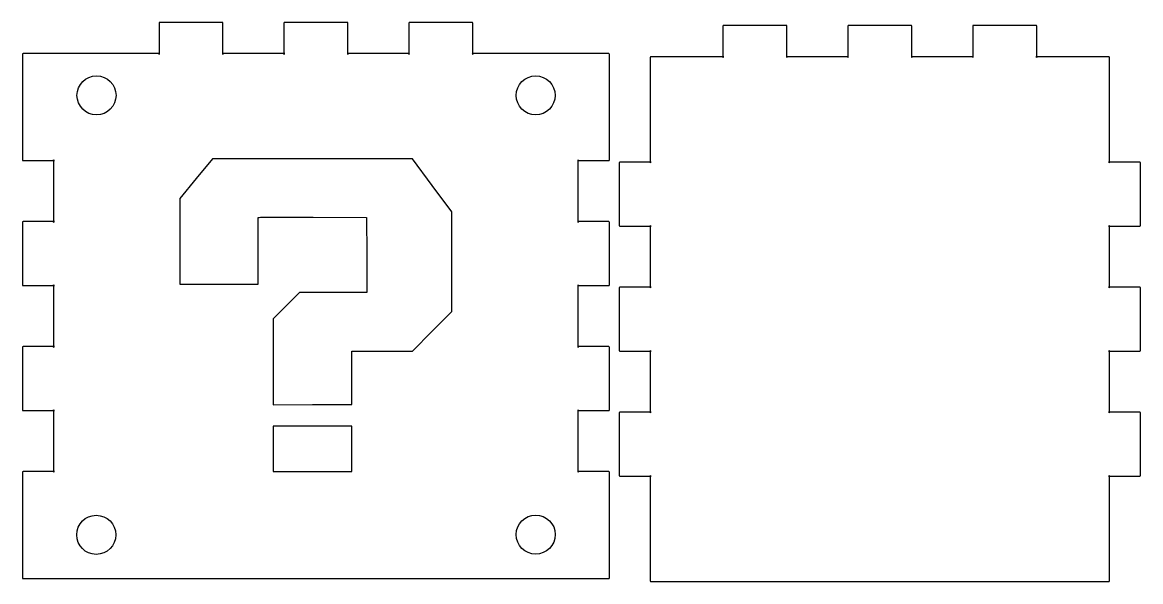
# Model space of a CAD drawing. Extents: x -149 to 151, y -115 to 123.
# Drawn here: x -25.2 to 89.4, y 66 to 123.3 of the extents above; entities that cross this region are included whole.
import ezdxf

# ---------------------------------------------------------------- set-up
doc = ezdxf.new("R2010")
doc.units = 0
doc.header["$MEASUREMENT"] = 0
doc.layers.add('LAYER_1', color=7, linetype='CONTINUOUS')

msp = doc.modelspace()

# ---------------------------------------------------------------- linework, layer by layer
at = {"layer": 'LAYER_1', "color": 140}
for centre in [(-17.5961, 115.8289), (27.3929, 115.8249), (-17.6261, 70.8319), (27.3959, 70.8529)]:
    msp.add_ellipse(centre, major_axis=(0, 2), ratio=1, dxfattribs=at)
at = {"layer": 'LAYER_1'}
for points, knots in [([(31.6778, 120.1014), (31.6778, 120.1014), (20.877, 120.1014), (20.877, 120.1014), (20.877, 120.1014), (20.92, 120.1014), (20.9552, 120.0663), (20.9552, 120.0233), (20.9552, 120.0233), (20.9552, 120.0233), (20.9552, 123.2225), (20.9552, 123.2225), (20.9552, 123.2225), (20.9552, 123.2655), (20.92, 123.3007), (20.877, 123.3007), (20.877, 123.3007), (20.877, 123.3007), (14.4786, 123.3007), (14.4786, 123.3007), (14.4786, 123.3007), (14.4356, 123.3007), (14.4005, 123.2655), (14.4005, 123.2225), (14.4005, 123.2225), (14.4005, 123.2225), (14.4005, 120.0233), (14.4005, 120.0233), (14.4005, 120.0233), (14.4005, 120.0663), (14.4356, 120.1014), (14.4786, 120.1014), (14.4786, 120.1014), (14.4786, 120.1014), (8.0802, 120.1014), (8.0802, 120.1014), (8.0802, 120.1014), (8.1231, 120.1014), (8.1583, 120.0663), (8.1583, 120.0233), (8.1583, 120.0233), (8.1583, 120.0233), (8.1583, 123.2225), (8.1583, 123.2225), (8.1583, 123.2225), (8.1583, 123.2655), (8.1231, 123.3007), (8.0802, 123.3007), (8.0802, 123.3007), (8.0802, 123.3007), (1.6817, 123.3007), (1.6817, 123.3007), (1.6817, 123.3007), (1.6388, 123.3007), (1.6036, 123.2655), (1.6036, 123.2225), (1.6036, 123.2225), (1.6036, 123.2225), (1.6036, 120.0233), (1.6036, 120.0233), (1.6036, 120.0233), (1.6036, 120.0663), (1.6388, 120.1014), (1.6817, 120.1014), (1.6817, 120.1014), (1.6817, 120.1014), (-4.7167, 120.1014), (-4.7167, 120.1014), (-4.7167, 120.1014), (-4.6737, 120.1014), (-4.6386, 120.0663), (-4.6386, 120.0233), (-4.6386, 120.0233), (-4.6386, 120.0233), (-4.6386, 123.2225), (-4.6386, 123.2225), (-4.6386, 123.2225), (-4.6386, 123.2655), (-4.6737, 123.3007), (-4.7167, 123.3007), (-4.7167, 123.3007), (-4.7167, 123.3007), (-11.1151, 123.3007), (-11.1151, 123.3007), (-11.1151, 123.3007), (-11.1581, 123.3007), (-11.1933, 123.2655), (-11.1933, 123.2225), (-11.1933, 123.2225), (-11.1933, 123.2225), (-11.1933, 120.0233), (-11.1933, 120.0233), (-11.1933, 120.0233), (-11.1933, 120.0663), (-11.1581, 120.1014), (-11.1151, 120.1014), (-11.1151, 120.1014), (-11.1151, 120.1014), (-21.9159, 120.1014), (-21.9159, 120.1014), (-21.9159, 120.1014), (-21.9159, 120.1014), (-25.1151, 120.1014), (-25.1151, 120.1014), (-25.1151, 120.1014), (-25.1581, 120.1014), (-25.1933, 120.0663), (-25.1933, 120.0233), (-25.1933, 120.0233), (-25.1933, 120.0233), (-25.1933, 109.2225), (-25.1933, 109.2225), (-25.1933, 109.2225), (-25.1933, 109.1796), (-25.1581, 109.1444), (-25.1151, 109.1444), (-25.1151, 109.1444), (-25.1151, 109.1444), (-21.9159, 109.1444), (-21.9159, 109.1444), (-21.9159, 109.1444), (-21.9589, 109.1444), (-21.994, 109.1796), (-21.994, 109.2225), (-21.994, 109.2225), (-21.994, 109.2225), (-21.994, 102.8241), (-21.994, 102.8241), (-21.994, 102.8241), (-21.994, 102.8671), (-21.9589, 102.9022), (-21.9159, 102.9022), (-21.9159, 102.9022), (-21.9159, 102.9022), (-25.1151, 102.9022), (-25.1151, 102.9022), (-25.1151, 102.9022), (-25.1581, 102.9022), (-25.1933, 102.8671), (-25.1933, 102.8241), (-25.1933, 102.8241), (-25.1933, 102.8241), (-25.1933, 96.4257), (-25.1933, 96.4257), (-25.1933, 96.4257), (-25.1933, 96.3827), (-25.1581, 96.3475), (-25.1151, 96.3475), (-25.1151, 96.3475), (-25.1151, 96.3475), (-21.9159, 96.3475), (-21.9159, 96.3475), (-21.9159, 96.3475), (-21.9589, 96.3475), (-21.994, 96.3827), (-21.994, 96.4257), (-21.994, 96.4257), (-21.994, 96.4257), (-21.994, 90.0272), (-21.994, 90.0272), (-21.994, 90.0272), (-21.994, 90.0702), (-21.9589, 90.1054), (-21.9159, 90.1054), (-21.9159, 90.1054), (-21.9159, 90.1054), (-25.1151, 90.1054), (-25.1151, 90.1054), (-25.1151, 90.1054), (-25.1581, 90.1054), (-25.1933, 90.0702), (-25.1933, 90.0272), (-25.1933, 90.0272), (-25.1933, 90.0272), (-25.1933, 83.6288), (-25.1933, 83.6288), (-25.1933, 83.6288), (-25.1933, 83.5858), (-25.1581, 83.5507), (-25.1151, 83.5507), (-25.1151, 83.5507), (-25.1151, 83.5507), (-21.9159, 83.5507), (-21.9159, 83.5507), (-21.9159, 83.5507), (-21.9589, 83.5507), (-21.994, 83.5858), (-21.994, 83.6288), (-21.994, 83.6288), (-21.994, 83.6288), (-21.994, 77.2304), (-21.994, 77.2304), (-21.994, 77.2304), (-21.994, 77.2733), (-21.9589, 77.3085), (-21.9159, 77.3085), (-21.9159, 77.3085), (-21.9159, 77.3085), (-25.1151, 77.3085), (-25.1151, 77.3085), (-25.1151, 77.3085), (-25.1581, 77.3085), (-25.1933, 77.2733), (-25.1933, 77.2304), (-25.1933, 77.2304), (-25.1933, 77.2304), (-25.1933, 66.4296), (-25.1933, 66.4296), (-25.1933, 66.4296), (-25.1933, 66.3866), (-25.1581, 66.3515), (-25.1151, 66.3515), (-25.1151, 66.3515), (-25.1151, 66.3515), (-21.9159, 66.3515), (-21.9159, 66.3515), (-21.9159, 66.3515), (-21.9159, 66.3515), (31.6856, 66.3515), (31.6856, 66.3515), (31.6856, 66.3515), (31.6856, 66.3515), (34.8848, 66.3515), (34.8848, 66.3515), (34.8848, 66.3515), (34.9278, 66.3515), (34.963, 66.3866), (34.963, 66.4296), (34.963, 66.4296), (34.963, 66.4296), (34.963, 77.2304), (34.963, 77.2304), (34.963, 77.2304), (34.963, 77.2733), (34.9278, 77.3085), (34.8848, 77.3085), (34.8848, 77.3085), (34.8848, 77.3085), (31.6856, 77.3085), (31.6856, 77.3085), (31.6856, 77.3085), (31.7286, 77.3085), (31.7638, 77.2733), (31.7638, 77.2304), (31.7638, 77.2304), (31.7638, 77.2304), (31.7638, 83.6288), (31.7638, 83.6288), (31.7638, 83.6288), (31.7638, 83.5858), (31.7286, 83.5507), (31.6856, 83.5507), (31.6856, 83.5507), (31.6856, 83.5507), (34.8848, 83.5507), (34.8848, 83.5507), (34.8848, 83.5507), (34.9278, 83.5507), (34.963, 83.5858), (34.963, 83.6288), (34.963, 83.6288), (34.963, 83.6288), (34.963, 90.0272), (34.963, 90.0272), (34.963, 90.0272), (34.963, 90.0702), (34.9278, 90.1054), (34.8848, 90.1054), (34.8848, 90.1054), (34.8848, 90.1054), (31.6856, 90.1054), (31.6856, 90.1054), (31.6856, 90.1054), (31.7286, 90.1054), (31.7638, 90.0702), (31.7638, 90.0272), (31.7638, 90.0272), (31.7638, 90.0272), (31.7638, 96.4257), (31.7638, 96.4257), (31.7638, 96.4257), (31.7638, 96.3827), (31.7286, 96.3475), (31.6856, 96.3475), (31.6856, 96.3475), (31.6856, 96.3475), (34.8848, 96.3475), (34.8848, 96.3475), (34.8848, 96.3475), (34.9278, 96.3475), (34.963, 96.3827), (34.963, 96.4257), (34.963, 96.4257), (34.963, 96.4257), (34.963, 102.8241), (34.963, 102.8241), (34.963, 102.8241), (34.963, 102.8671), (34.9278, 102.9022), (34.8848, 102.9022), (34.8848, 102.9022), (34.8848, 102.9022), (31.6856, 102.9022), (31.6856, 102.9022), (31.6856, 102.9022), (31.7286, 102.9022), (31.7638, 102.8671), (31.7638, 102.8241), (31.7638, 102.8241), (31.7638, 102.8241), (31.7638, 109.2225), (31.7638, 109.2225), (31.7638, 109.2225), (31.7638, 109.1796), (31.7286, 109.1444), (31.6856, 109.1444), (31.6856, 109.1444), (31.6856, 109.1444), (34.8848, 109.1444), (34.8848, 109.1444), (34.8848, 109.1444), (34.9278, 109.1444), (34.963, 109.1796), (34.963, 109.2225), (34.963, 109.2225), (34.963, 109.2225), (34.963, 120.0233), (34.963, 120.0233), (34.963, 120.0233), (34.963, 120.0663), (34.9278, 120.1014), (34.8848, 120.1014), (34.8848, 120.1014), (34.8848, 120.1014), (31.6856, 120.1014), (31.6856, 120.1014)], [0, 0, 0, 0, 0.01176471, 0.01176471, 0.01176471, 0.01176471, 0.02352941, 0.02352941, 0.02352941, 0.02352941, 0.03529412, 0.03529412, 0.03529412, 0.03529412, 0.04705882, 0.04705882, 0.04705882, 0.04705882, 0.05882353, 0.05882353, 0.05882353, 0.05882353, 0.07058824, 0.07058824, 0.07058824, 0.07058824, 0.08235294, 0.08235294, 0.08235294, 0.08235294, 0.09411765, 0.09411765, 0.09411765, 0.09411765, 0.10588235, 0.10588235, 0.10588235, 0.10588235, 0.11764706, 0.11764706, 0.11764706, 0.11764706, 0.12941176, 0.12941176, 0.12941176, 0.12941176, 0.14117647, 0.14117647, 0.14117647, 0.14117647, 0.15294118, 0.15294118, 0.15294118, 0.15294118, 0.16470588, 0.16470588, 0.16470588, 0.16470588, 0.17647059, 0.17647059, 0.17647059, 0.17647059, 0.18823529, 0.18823529, 0.18823529, 0.18823529, 0.2, 0.2, 0.2, 0.2, 0.21176471, 0.21176471, 0.21176471, 0.21176471, 0.22352941, 0.22352941, 0.22352941, 0.22352941, 0.23529412, 0.23529412, 0.23529412, 0.23529412, 0.24705882, 0.24705882, 0.24705882, 0.24705882, 0.25882353, 0.25882353, 0.25882353, 0.25882353, 0.27058824, 0.27058824, 0.27058824, 0.27058824, 0.28235294, 0.28235294, 0.28235294, 0.28235294, 0.29411765, 0.29411765, 0.29411765, 0.29411765, 0.30588235, 0.30588235, 0.30588235, 0.30588235, 0.31764706, 0.31764706, 0.31764706, 0.31764706, 0.32941176, 0.32941176, 0.32941176, 0.32941176, 0.34117647, 0.34117647, 0.34117647, 0.34117647, 0.35294118, 0.35294118, 0.35294118, 0.35294118, 0.36470588, 0.36470588, 0.36470588, 0.36470588, 0.37647059, 0.37647059, 0.37647059, 0.37647059, 0.38823529, 0.38823529, 0.38823529, 0.38823529, 0.4, 0.4, 0.4, 0.4, 0.41176471, 0.41176471, 0.41176471, 0.41176471, 0.42352941, 0.42352941, 0.42352941, 0.42352941, 0.43529412, 0.43529412, 0.43529412, 0.43529412, 0.44705882, 0.44705882, 0.44705882, 0.44705882, 0.45882353, 0.45882353, 0.45882353, 0.45882353, 0.47058824, 0.47058824, 0.47058824, 0.47058824, 0.48235294, 0.48235294, 0.48235294, 0.48235294, 0.49411765, 0.49411765, 0.49411765, 0.49411765, 0.50588235, 0.50588235, 0.50588235, 0.50588235, 0.51764706, 0.51764706, 0.51764706, 0.51764706, 0.52941176, 0.52941176, 0.52941176, 0.52941176, 0.54117647, 0.54117647, 0.54117647, 0.54117647, 0.55294118, 0.55294118, 0.55294118, 0.55294118, 0.56470588, 0.56470588, 0.56470588, 0.56470588, 0.57647059, 0.57647059, 0.57647059, 0.57647059, 0.58823529, 0.58823529, 0.58823529, 0.58823529, 0.6, 0.6, 0.6, 0.6, 0.61176471, 0.61176471, 0.61176471, 0.61176471, 0.62352941, 0.62352941, 0.62352941, 0.62352941, 0.63529412, 0.63529412, 0.63529412, 0.63529412, 0.64705882, 0.64705882, 0.64705882, 0.64705882, 0.65882353, 0.65882353, 0.65882353, 0.65882353, 0.67058824, 0.67058824, 0.67058824, 0.67058824, 0.68235294, 0.68235294, 0.68235294, 0.68235294, 0.69411765, 0.69411765, 0.69411765, 0.69411765, 0.70588235, 0.70588235, 0.70588235, 0.70588235, 0.71764706, 0.71764706, 0.71764706, 0.71764706, 0.72941176, 0.72941176, 0.72941176, 0.72941176, 0.74117647, 0.74117647, 0.74117647, 0.74117647, 0.75294118, 0.75294118, 0.75294118, 0.75294118, 0.76470588, 0.76470588, 0.76470588, 0.76470588, 0.77647059, 0.77647059, 0.77647059, 0.77647059, 0.78823529, 0.78823529, 0.78823529, 0.78823529, 0.8, 0.8, 0.8, 0.8, 0.81176471, 0.81176471, 0.81176471, 0.81176471, 0.82352941, 0.82352941, 0.82352941, 0.82352941, 0.83529412, 0.83529412, 0.83529412, 0.83529412, 0.84705882, 0.84705882, 0.84705882, 0.84705882, 0.85882353, 0.85882353, 0.85882353, 0.85882353, 0.87058824, 0.87058824, 0.87058824, 0.87058824, 0.88235294, 0.88235294, 0.88235294, 0.88235294, 0.89411765, 0.89411765, 0.89411765, 0.89411765, 0.90588235, 0.90588235, 0.90588235, 0.90588235, 0.91764706, 0.91764706, 0.91764706, 0.91764706, 0.92941176, 0.92941176, 0.92941176, 0.92941176, 0.94117647, 0.94117647, 0.94117647, 0.94117647, 0.95294118, 0.95294118, 0.95294118, 0.95294118, 0.96470588, 0.96470588, 0.96470588, 0.96470588, 0.97647059, 0.97647059, 0.97647059, 0.97647059, 1, 1, 1, 1]), ([(86.0907, 119.788), (86.0907, 119.788), (78.6493, 119.788), (78.6493, 119.788), (78.6493, 119.788), (78.6923, 119.788), (78.7274, 119.7529), (78.7274, 119.7099), (78.7274, 119.7099), (78.7274, 119.7099), (78.7274, 122.9091), (78.7274, 122.9091), (78.7274, 122.9091), (78.7274, 122.9521), (78.6923, 122.9872), (78.6493, 122.9872), (78.6493, 122.9872), (78.6493, 122.9872), (72.2509, 122.9872), (72.2509, 122.9872), (72.2509, 122.9872), (72.2079, 122.9872), (72.1728, 122.9521), (72.1728, 122.9091), (72.1728, 122.9091), (72.1728, 122.9091), (72.1728, 119.7099), (72.1728, 119.7099), (72.1728, 119.7099), (72.1728, 119.7529), (72.2079, 119.788), (72.2509, 119.788), (72.2509, 119.788), (72.2509, 119.788), (65.8524, 119.788), (65.8524, 119.788), (65.8524, 119.788), (65.8954, 119.788), (65.9306, 119.7529), (65.9306, 119.7099), (65.9306, 119.7099), (65.9306, 119.7099), (65.9306, 122.9091), (65.9306, 122.9091), (65.9306, 122.9091), (65.9306, 122.9521), (65.8954, 122.9872), (65.8524, 122.9872), (65.8524, 122.9872), (65.8524, 122.9872), (59.454, 122.9872), (59.454, 122.9872), (59.454, 122.9872), (59.411, 122.9872), (59.3759, 122.9521), (59.3759, 122.9091), (59.3759, 122.9091), (59.3759, 122.9091), (59.3759, 119.7099), (59.3759, 119.7099), (59.3759, 119.7099), (59.3759, 119.7529), (59.411, 119.788), (59.454, 119.788), (59.454, 119.788), (59.454, 119.788), (53.0556, 119.788), (53.0556, 119.788), (53.0556, 119.788), (53.0985, 119.788), (53.1337, 119.7529), (53.1337, 119.7099), (53.1337, 119.7099), (53.1337, 119.7099), (53.1337, 122.9091), (53.1337, 122.9091), (53.1337, 122.9091), (53.1337, 122.9521), (53.0985, 122.9872), (53.0556, 122.9872), (53.0556, 122.9872), (53.0556, 122.9872), (46.6571, 122.9872), (46.6571, 122.9872), (46.6571, 122.9872), (46.6142, 122.9872), (46.579, 122.9521), (46.579, 122.9091), (46.579, 122.9091), (46.579, 122.9091), (46.579, 119.7099), (46.579, 119.7099), (46.579, 119.7099), (46.579, 119.7529), (46.6142, 119.788), (46.6571, 119.788), (46.6571, 119.788), (46.6571, 119.788), (39.2157, 119.788), (39.2157, 119.788), (39.2157, 119.788), (39.1728, 119.788), (39.1376, 119.7529), (39.1376, 119.7099), (39.1376, 119.7099), (39.1376, 119.7099), (39.1376, 108.9091), (39.1376, 108.9091), (39.1376, 108.9091), (39.1376, 108.9521), (39.1728, 108.9873), (39.2157, 108.9873), (39.2157, 108.9873), (39.2157, 108.9873), (36.0165, 108.9873), (36.0165, 108.9873), (36.0165, 108.9873), (35.9735, 108.9873), (35.9384, 108.9521), (35.9384, 108.9091), (35.9384, 108.9091), (35.9384, 108.9091), (35.9384, 102.5107), (35.9384, 102.5107), (35.9384, 102.5107), (35.9384, 102.4677), (35.9735, 102.4326), (36.0165, 102.4326), (36.0165, 102.4326), (36.0165, 102.4326), (39.2157, 102.4326), (39.2157, 102.4326), (39.2157, 102.4326), (39.1728, 102.4326), (39.1376, 102.4677), (39.1376, 102.5107), (39.1376, 102.5107), (39.1376, 102.5107), (39.1376, 96.1123), (39.1376, 96.1123), (39.1376, 96.1123), (39.1376, 96.1552), (39.1728, 96.1904), (39.2157, 96.1904), (39.2157, 96.1904), (39.2157, 96.1904), (36.0165, 96.1904), (36.0165, 96.1904), (36.0165, 96.1904), (35.9735, 96.1904), (35.9384, 96.1552), (35.9384, 96.1123), (35.9384, 96.1123), (35.9384, 96.1123), (35.9384, 89.7138), (35.9384, 89.7138), (35.9384, 89.7138), (35.9384, 89.6709), (35.9735, 89.6357), (36.0165, 89.6357), (36.0165, 89.6357), (36.0165, 89.6357), (39.2157, 89.6357), (39.2157, 89.6357), (39.2157, 89.6357), (39.1728, 89.6357), (39.1376, 89.6709), (39.1376, 89.7138), (39.1376, 89.7138), (39.1376, 89.7138), (39.1376, 83.3154), (39.1376, 83.3154), (39.1376, 83.3154), (39.1376, 83.3584), (39.1728, 83.3935), (39.2157, 83.3935), (39.2157, 83.3935), (39.2157, 83.3935), (36.0165, 83.3935), (36.0165, 83.3935), (36.0165, 83.3935), (35.9735, 83.3935), (35.9384, 83.3584), (35.9384, 83.3154), (35.9384, 83.3154), (35.9384, 83.3154), (35.9384, 76.917), (35.9384, 76.917), (35.9384, 76.917), (35.9384, 76.874), (35.9735, 76.8388), (36.0165, 76.8388), (36.0165, 76.8388), (36.0165, 76.8388), (39.2157, 76.8388), (39.2157, 76.8388), (39.2157, 76.8388), (39.1728, 76.8388), (39.1376, 76.874), (39.1376, 76.917), (39.1376, 76.917), (39.1376, 76.917), (39.1376, 66.1162), (39.1376, 66.1162), (39.1376, 66.1162), (39.1376, 66.0732), (39.1728, 66.0381), (39.2157, 66.0381), (39.2157, 66.0381), (39.2157, 66.0381), (86.0946, 66.0381), (86.0946, 66.0381), (86.0946, 66.0381), (86.1376, 66.0381), (86.1727, 66.0732), (86.1727, 66.1162), (86.1727, 66.1162), (86.1727, 66.1162), (86.1727, 76.917), (86.1727, 76.917), (86.1727, 76.917), (86.1727, 76.874), (86.1376, 76.8388), (86.0946, 76.8388), (86.0946, 76.8388), (86.0946, 76.8388), (89.2938, 76.8388), (89.2938, 76.8388), (89.2938, 76.8388), (89.3368, 76.8388), (89.372, 76.874), (89.372, 76.917), (89.372, 76.917), (89.372, 76.917), (89.372, 83.3154), (89.372, 83.3154), (89.372, 83.3154), (89.372, 83.3584), (89.3368, 83.3935), (89.2938, 83.3935), (89.2938, 83.3935), (89.2938, 83.3935), (86.0946, 83.3935), (86.0946, 83.3935), (86.0946, 83.3935), (86.1376, 83.3935), (86.1727, 83.3584), (86.1727, 83.3154), (86.1727, 83.3154), (86.1727, 83.3154), (86.1727, 89.7138), (86.1727, 89.7138), (86.1727, 89.7138), (86.1727, 89.6709), (86.1376, 89.6357), (86.0946, 89.6357), (86.0946, 89.6357), (86.0946, 89.6357), (89.2938, 89.6357), (89.2938, 89.6357), (89.2938, 89.6357), (89.3368, 89.6357), (89.372, 89.6709), (89.372, 89.7138), (89.372, 89.7138), (89.372, 89.7138), (89.372, 96.1123), (89.372, 96.1123), (89.372, 96.1123), (89.372, 96.1552), (89.3368, 96.1904), (89.2938, 96.1904), (89.2938, 96.1904), (89.2938, 96.1904), (86.0946, 96.1904), (86.0946, 96.1904), (86.0946, 96.1904), (86.1376, 96.1904), (86.1727, 96.1552), (86.1727, 96.1123), (86.1727, 96.1123), (86.1727, 96.1123), (86.1727, 102.5107), (86.1727, 102.5107), (86.1727, 102.5107), (86.1727, 102.4677), (86.1376, 102.4326), (86.0946, 102.4326), (86.0946, 102.4326), (86.0946, 102.4326), (89.2938, 102.4326), (89.2938, 102.4326), (89.2938, 102.4326), (89.3368, 102.4326), (89.372, 102.4677), (89.372, 102.5107), (89.372, 102.5107), (89.372, 102.5107), (89.372, 108.9091), (89.372, 108.9091), (89.372, 108.9091), (89.372, 108.9521), (89.3368, 108.9873), (89.2938, 108.9873), (89.2938, 108.9873), (89.2938, 108.9873), (86.0946, 108.9873), (86.0946, 108.9873), (86.0946, 108.9873), (86.1376, 108.9873), (86.1727, 108.9521), (86.1727, 108.9091), (86.1727, 108.9091), (86.1727, 108.9091), (86.1727, 119.7099), (86.1727, 119.7099), (86.1727, 119.7099), (86.1727, 119.7529), (86.1376, 119.788), (86.0946, 119.788)], [0, 0, 0, 0, 0.01234568, 0.01234568, 0.01234568, 0.01234568, 0.02469136, 0.02469136, 0.02469136, 0.02469136, 0.03703704, 0.03703704, 0.03703704, 0.03703704, 0.04938272, 0.04938272, 0.04938272, 0.04938272, 0.0617284, 0.0617284, 0.0617284, 0.0617284, 0.07407407, 0.07407407, 0.07407407, 0.07407407, 0.08641975, 0.08641975, 0.08641975, 0.08641975, 0.09876543, 0.09876543, 0.09876543, 0.09876543, 0.11111111, 0.11111111, 0.11111111, 0.11111111, 0.12345679, 0.12345679, 0.12345679, 0.12345679, 0.13580247, 0.13580247, 0.13580247, 0.13580247, 0.14814815, 0.14814815, 0.14814815, 0.14814815, 0.16049383, 0.16049383, 0.16049383, 0.16049383, 0.17283951, 0.17283951, 0.17283951, 0.17283951, 0.18518519, 0.18518519, 0.18518519, 0.18518519, 0.19753086, 0.19753086, 0.19753086, 0.19753086, 0.20987654, 0.20987654, 0.20987654, 0.20987654, 0.22222222, 0.22222222, 0.22222222, 0.22222222, 0.2345679, 0.2345679, 0.2345679, 0.2345679, 0.24691358, 0.24691358, 0.24691358, 0.24691358, 0.25925926, 0.25925926, 0.25925926, 0.25925926, 0.27160494, 0.27160494, 0.27160494, 0.27160494, 0.28395062, 0.28395062, 0.28395062, 0.28395062, 0.2962963, 0.2962963, 0.2962963, 0.2962963, 0.30864198, 0.30864198, 0.30864198, 0.30864198, 0.32098765, 0.32098765, 0.32098765, 0.32098765, 0.33333333, 0.33333333, 0.33333333, 0.33333333, 0.34567901, 0.34567901, 0.34567901, 0.34567901, 0.35802469, 0.35802469, 0.35802469, 0.35802469, 0.37037037, 0.37037037, 0.37037037, 0.37037037, 0.38271605, 0.38271605, 0.38271605, 0.38271605, 0.39506173, 0.39506173, 0.39506173, 0.39506173, 0.40740741, 0.40740741, 0.40740741, 0.40740741, 0.41975309, 0.41975309, 0.41975309, 0.41975309, 0.43209877, 0.43209877, 0.43209877, 0.43209877, 0.44444444, 0.44444444, 0.44444444, 0.44444444, 0.45679012, 0.45679012, 0.45679012, 0.45679012, 0.4691358, 0.4691358, 0.4691358, 0.4691358, 0.48148148, 0.48148148, 0.48148148, 0.48148148, 0.49382716, 0.49382716, 0.49382716, 0.49382716, 0.50617284, 0.50617284, 0.50617284, 0.50617284, 0.51851852, 0.51851852, 0.51851852, 0.51851852, 0.5308642, 0.5308642, 0.5308642, 0.5308642, 0.54320988, 0.54320988, 0.54320988, 0.54320988, 0.55555556, 0.55555556, 0.55555556, 0.55555556, 0.56790123, 0.56790123, 0.56790123, 0.56790123, 0.58024691, 0.58024691, 0.58024691, 0.58024691, 0.59259259, 0.59259259, 0.59259259, 0.59259259, 0.60493827, 0.60493827, 0.60493827, 0.60493827, 0.61728395, 0.61728395, 0.61728395, 0.61728395, 0.62962963, 0.62962963, 0.62962963, 0.62962963, 0.64197531, 0.64197531, 0.64197531, 0.64197531, 0.65432099, 0.65432099, 0.65432099, 0.65432099, 0.66666667, 0.66666667, 0.66666667, 0.66666667, 0.67901235, 0.67901235, 0.67901235, 0.67901235, 0.69135802, 0.69135802, 0.69135802, 0.69135802, 0.7037037, 0.7037037, 0.7037037, 0.7037037, 0.71604938, 0.71604938, 0.71604938, 0.71604938, 0.72839506, 0.72839506, 0.72839506, 0.72839506, 0.74074074, 0.74074074, 0.74074074, 0.74074074, 0.75308642, 0.75308642, 0.75308642, 0.75308642, 0.7654321, 0.7654321, 0.7654321, 0.7654321, 0.77777778, 0.77777778, 0.77777778, 0.77777778, 0.79012346, 0.79012346, 0.79012346, 0.79012346, 0.80246914, 0.80246914, 0.80246914, 0.80246914, 0.81481481, 0.81481481, 0.81481481, 0.81481481, 0.82716049, 0.82716049, 0.82716049, 0.82716049, 0.83950617, 0.83950617, 0.83950617, 0.83950617, 0.85185185, 0.85185185, 0.85185185, 0.85185185, 0.86419753, 0.86419753, 0.86419753, 0.86419753, 0.87654321, 0.87654321, 0.87654321, 0.87654321, 0.88888889, 0.88888889, 0.88888889, 0.88888889, 0.90123457, 0.90123457, 0.90123457, 0.90123457, 0.91358025, 0.91358025, 0.91358025, 0.91358025, 0.92592593, 0.92592593, 0.92592593, 0.92592593, 0.9382716, 0.9382716, 0.9382716, 0.9382716, 0.95061728, 0.95061728, 0.95061728, 0.95061728, 0.96296296, 0.96296296, 0.96296296, 0.96296296, 0.97530864, 0.97530864, 0.97530864, 0.97530864, 1, 1, 1, 1])]:
    msp.add_open_spline(points, degree=3, knots=knots, dxfattribs=at)
at = {"layer": 'LAYER_1', "color": 140}
for points, knots in [([(16.7911, 106.6137), (16.7911, 106.6137), (18.8183, 103.9105), (18.8183, 103.9105), (18.8183, 103.9105), (18.8183, 103.9105), (18.8186, 98.8046), (18.8186, 98.8046), (18.8186, 98.8046), (18.8186, 98.8046), (18.8188, 93.6986), (18.8188, 93.6986), (18.8188, 93.6986), (18.8188, 93.6986), (16.7928, 91.6711), (16.7928, 91.6711), (16.7928, 91.6711), (16.7928, 91.6711), (14.7668, 89.6437), (14.7668, 89.6437), (14.7668, 89.6437), (14.7668, 89.6437), (11.663, 89.6437), (11.663, 89.6437), (11.663, 89.6437), (11.663, 89.6437), (8.5592, 89.6437), (8.5592, 89.6437), (8.5592, 89.6437), (8.5592, 89.6437), (8.5522, 86.9064), (8.5522, 86.9064), (8.5522, 86.9064), (8.5522, 86.9064), (8.5453, 84.169), (8.5453, 84.169), (8.5453, 84.169), (8.5453, 84.169), (4.5273, 84.1621), (4.5273, 84.1621), (4.5273, 84.1621), (4.5273, 84.1621), (0.5092, 84.1552), (0.5092, 84.1552), (0.5092, 84.1552), (0.5092, 84.1552), (0.5095, 88.5582), (0.5095, 88.5582), (0.5095, 88.5582), (0.5095, 88.5582), (0.5097, 92.9612), (0.5097, 92.9612), (0.5097, 92.9612), (0.5097, 92.9612), (1.8571, 94.306), (1.8571, 94.306), (1.8571, 94.306), (1.8571, 94.306), (3.2045, 95.6508), (3.2045, 95.6508), (3.2045, 95.6508), (3.2045, 95.6508), (6.6458, 95.6508), (6.6458, 95.6508), (6.6458, 95.6508), (6.6458, 95.6508), (10.0872, 95.6508), (10.0872, 95.6508), (10.0872, 95.6508), (10.0872, 95.6508), (10.0803, 99.494), (10.0803, 99.494), (10.0803, 99.494), (10.0803, 99.494), (10.0733, 103.3371), (10.0733, 103.3371), (10.0733, 103.3371), (10.0733, 103.3371), (4.6159, 103.3449), (4.6159, 103.3449), (4.6159, 103.3449), (1.6144, 103.3491), (-0.8814, 103.3455), (-0.9301, 103.3368), (-0.9301, 103.3368), (-0.9301, 103.3368), (-1.0188, 103.321), (-1.0188, 103.321), (-1.0188, 103.321), (-1.0188, 103.321), (-1.0188, 99.9091), (-1.0188, 99.9091), (-1.0188, 99.9091), (-1.0188, 99.9091), (-1.0188, 96.4972), (-1.0188, 96.4972), (-1.0188, 96.4972), (-1.0188, 96.4972), (-5.0437, 96.4972), (-5.0437, 96.4972), (-5.0437, 96.4972), (-5.0437, 96.4972), (-9.0685, 96.4972), (-9.0685, 96.4972), (-9.0685, 96.4972), (-9.0685, 96.4972), (-9.0685, 100.8878), (-9.0685, 100.8878), (-9.0685, 100.8878), (-9.0685, 100.8878), (-9.0685, 105.2783), (-9.0685, 105.2783), (-9.0685, 105.2783), (-9.0685, 105.2783), (-7.3835, 107.3037), (-7.3835, 107.3037), (-7.3835, 107.3037), (-7.3835, 107.3037), (-5.6985, 109.3291), (-5.6985, 109.3291), (-5.6985, 109.3291), (-5.6985, 109.3291), (4.5326, 109.323), (4.5326, 109.323), (4.5326, 109.323), (4.5326, 109.323), (14.7638, 109.3169), (14.7638, 109.3169), (14.7638, 109.3169), (14.7638, 109.3169), (16.7911, 106.6137), (16.7911, 106.6137)], [0, 0, 0, 0, 0.02941176, 0.02941176, 0.02941176, 0.02941176, 0.05882353, 0.05882353, 0.05882353, 0.05882353, 0.08823529, 0.08823529, 0.08823529, 0.08823529, 0.11764706, 0.11764706, 0.11764706, 0.11764706, 0.14705882, 0.14705882, 0.14705882, 0.14705882, 0.17647059, 0.17647059, 0.17647059, 0.17647059, 0.20588235, 0.20588235, 0.20588235, 0.20588235, 0.23529412, 0.23529412, 0.23529412, 0.23529412, 0.26470588, 0.26470588, 0.26470588, 0.26470588, 0.29411765, 0.29411765, 0.29411765, 0.29411765, 0.32352941, 0.32352941, 0.32352941, 0.32352941, 0.35294118, 0.35294118, 0.35294118, 0.35294118, 0.38235294, 0.38235294, 0.38235294, 0.38235294, 0.41176471, 0.41176471, 0.41176471, 0.41176471, 0.44117647, 0.44117647, 0.44117647, 0.44117647, 0.47058824, 0.47058824, 0.47058824, 0.47058824, 0.5, 0.5, 0.5, 0.5, 0.52941176, 0.52941176, 0.52941176, 0.52941176, 0.55882353, 0.55882353, 0.55882353, 0.55882353, 0.58823529, 0.58823529, 0.58823529, 0.58823529, 0.61764706, 0.61764706, 0.61764706, 0.61764706, 0.64705882, 0.64705882, 0.64705882, 0.64705882, 0.67647059, 0.67647059, 0.67647059, 0.67647059, 0.70588235, 0.70588235, 0.70588235, 0.70588235, 0.73529412, 0.73529412, 0.73529412, 0.73529412, 0.76470588, 0.76470588, 0.76470588, 0.76470588, 0.79411765, 0.79411765, 0.79411765, 0.79411765, 0.82352941, 0.82352941, 0.82352941, 0.82352941, 0.85294118, 0.85294118, 0.85294118, 0.85294118, 0.88235294, 0.88235294, 0.88235294, 0.88235294, 0.91176471, 0.91176471, 0.91176471, 0.91176471, 0.94117647, 0.94117647, 0.94117647, 0.94117647, 1, 1, 1, 1]), ([(8.5589, 79.6364), (8.5589, 79.6364), (8.5589, 77.3291), (8.5589, 77.3291), (8.5589, 77.3291), (8.5589, 77.3291), (4.5341, 77.3291), (4.5341, 77.3291), (4.5341, 77.3291), (4.5341, 77.3291), (0.5092, 77.3291), (0.5092, 77.3291), (0.5092, 77.3291), (0.5092, 77.3291), (0.5092, 79.6364), (0.5092, 79.6364), (0.5092, 79.6364), (0.5092, 79.6364), (0.5092, 81.9437), (0.5092, 81.9437), (0.5092, 81.9437), (0.5092, 81.9437), (4.5341, 81.9437), (4.5341, 81.9437), (4.5341, 81.9437), (4.5341, 81.9437), (8.5589, 81.9437), (8.5589, 81.9437), (8.5589, 81.9437), (8.5589, 81.9437), (8.5589, 79.6364), (8.5589, 79.6364)], [0, 0, 0, 0, 0.11111111, 0.11111111, 0.11111111, 0.11111111, 0.22222222, 0.22222222, 0.22222222, 0.22222222, 0.33333333, 0.33333333, 0.33333333, 0.33333333, 0.44444444, 0.44444444, 0.44444444, 0.44444444, 0.55555556, 0.55555556, 0.55555556, 0.55555556, 0.66666667, 0.66666667, 0.66666667, 0.66666667, 0.77777778, 0.77777778, 0.77777778, 0.77777778, 1, 1, 1, 1])]:
    msp.add_open_spline(points, degree=3, knots=knots, dxfattribs=at)

doc.saveas('drawing.dxf')
